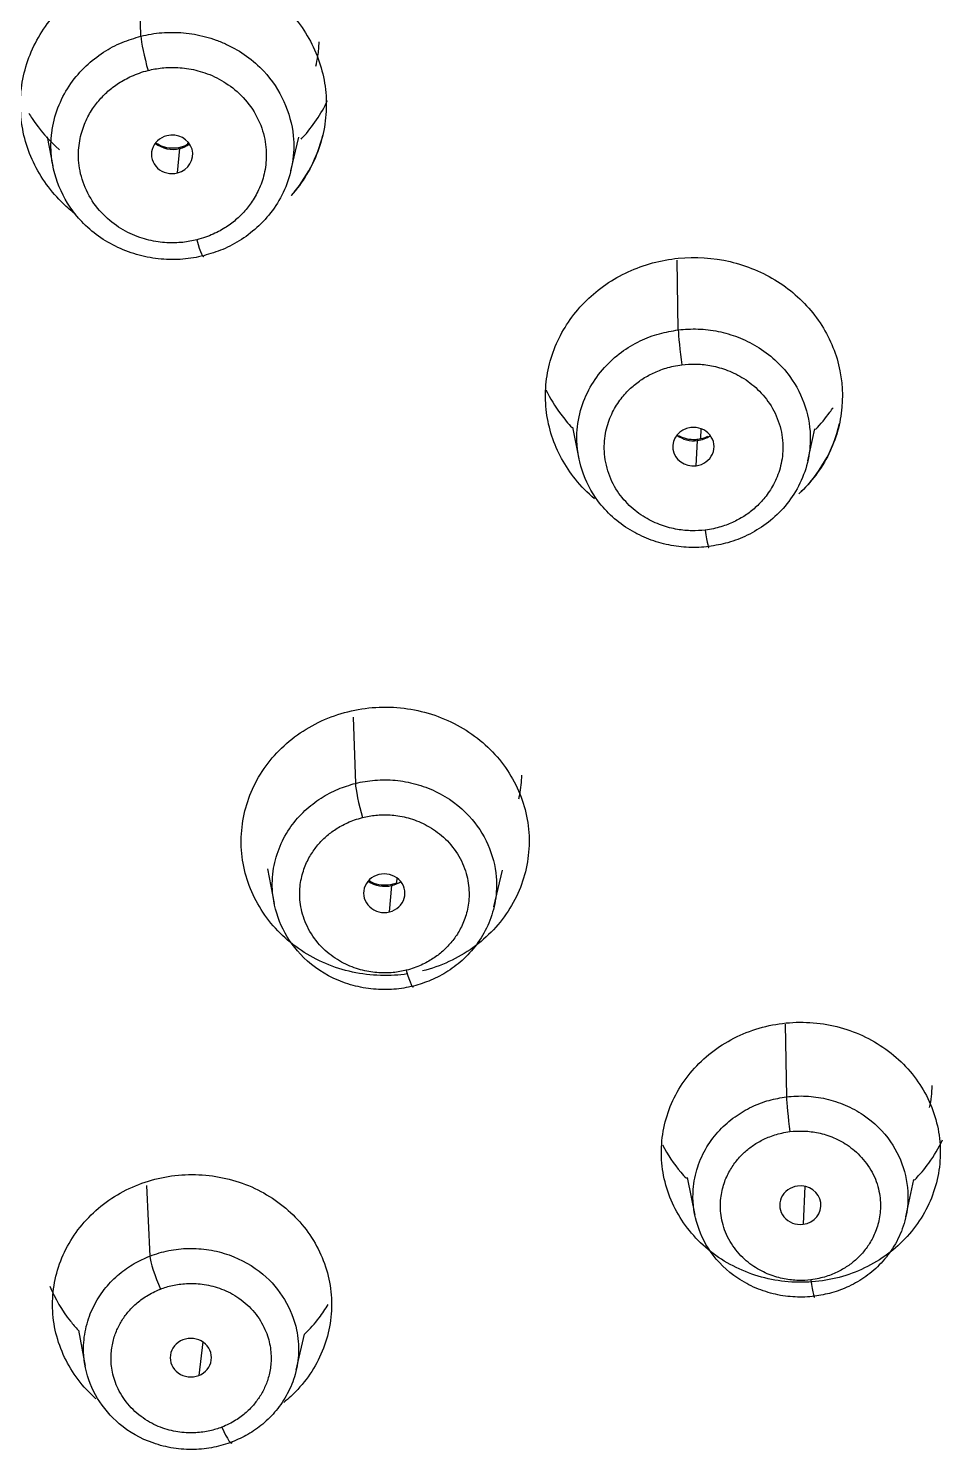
# Model space of a CAD drawing. Extents: x 0 to 1354, y 3495 to 4487.
# Drawn here: x 451.32 to 461.28, y 4130.96 to 4146.45 of the extents above; entities that cross this region are included whole.
import ezdxf

# ---------------------------------------------------------------- set-up
doc = ezdxf.new("R2010")
doc.units = 0
doc.header["$LTSCALE"] = 30
doc.header["$MEASUREMENT"] = 0
doc.layers.add('\\M+5B3DF\\M+5B4E7\\M+5CFDF', color=3, linetype='CONTINUOUS', lineweight=9)

msp = doc.modelspace()

# ---------------------------------------------------------------- linework, layer by layer
at = {"layer": '\\M+5B3DF\\M+5B4E7\\M+5CFDF', "color": 0, "lineweight": -3}
for p, q in [((452.547, 4146.362), (452.526, 4147.109)), ((451.526, 4145.266), (451.588, 4144.946)), ((454.179, 4144.894), (454.267, 4145.261)), ((452.945, 4144.871), (452.97, 4145.139)), ((453.058, 4145.185), (453.06, 4145.209)), ((458.399, 4143.161), (458.388, 4143.92)), ((457.247, 4142.099), (457.316, 4141.756)), ((458.646, 4142.084), (458.641, 4141.974)), ((459.81, 4141.734), (459.888, 4142.081)), ((458.594, 4141.679), (458.607, 4141.954)), ((454.86, 4138.941), (454.882, 4138.218)), ((453.924, 4137.285), (453.997, 4136.909)), ((456.392, 4136.872), (456.485, 4137.273)), ((455.255, 4136.817), (455.28, 4137.105)), ((455.285, 4137.117), (455.289, 4137.115)), ((455.335, 4137.186), (455.33, 4137.136)), ((459.564, 4135.592), (459.577, 4134.801)), ((452.607, 4133.835), (452.645, 4133.065)), ((458.497, 4133.92), (458.58, 4133.51)), ((459.776, 4133.826), (459.759, 4133.412)), ((460.878, 4133.494), (460.966, 4133.899)), ((451.865, 4132.259), (451.939, 4131.864)), ((453.221, 4132.13), (453.177, 4131.764)), ((454.237, 4131.82), (454.329, 4132.214))]:
    msp.add_line(p, q, dxfattribs=at)
for centre, major_axis, ratio, start_param, end_param in [((452.624, 4146.096), (-0.073, 0.291), 0.092301, 0.394717, 1.924045), ((452.886, 4145.074), (-0.225, 0), 0.934575, 4.975682, 8.117275), ((452.886, 4145.074), (-0.225, 0), 0.934575, 1.83409, 4.975682), ((452.899, 4145.635), (1.669, -0.037), 0.943636, 5.610906, 6.0825), ((452.894, 4145.408), (-0.296, 0.007), 0.943636, 0.888106, 1.85341), ((452.894, 4145.408), (-0.296, 0.007), 0.943636, 1.85341, 2.256172), ((453.048, 4144.859), (0.073, -0.291), 0.092301, 3.149086, 3.396683), ((453.154, 4144.249), (0.073, -0.291), 0.092301, 5.065638, 6.538276), ((458.439, 4142.888), (0.037, -0.298), 0.046549, 3.548022, 5.074186), ((458.564, 4141.888), (-0.225, 0), 0.934536, 4.843899, 7.985491), ((458.568, 4142.233), (-0.298, 0.003), 0.942855, 0.910191, 1.710955), ((458.564, 4141.888), (-0.225, 0), 0.934536, 1.702306, 4.843899), ((458.568, 4142.233), (-0.298, 0.003), 0.942855, 1.710955, 2.232605), ((458.57, 4142.457), (1.62, -0.016), 0.942855, 5.50507, 6.084012), ((458.646, 4141.668), (0.037, -0.298), 0.046549, 3.142437, 3.408395), ((458.693, 4141.086), (-0.037, 0.298), 0.046549, 1.932593, 3.408396), ((454.96, 4137.952), (0.073, -0.291), 0.092301, 3.542661, 5.065638), ((455.197, 4137.02), (-0.225, 0), 0.934445, 4.975086, 8.116679), ((455.197, 4137.02), (-0.225, 0), 0.934445, 1.833493, 4.975086), ((455.203, 4137.378), (-0.3, 0.005), 0.941598, 0.939648, 1.848452), ((455.203, 4137.378), (-0.3, 0.005), 0.941598, 1.848452, 2.204042), ((455.437, 4136.288), (-0.073, 0.291), 0.092301, 1.924045, 3.403035), ((459.616, 4134.529), (0.037, -0.298), 0.046549, 3.554397, 5.074186), ((459.729, 4133.62), (-0.225, 0), 0.934409, 4.843628, 7.985221), ((459.729, 4133.62), (-0.225, 0), 0.934409, 1.702036, 4.843628), ((452.759, 4132.812), (0.108, -0.28), 0.136474, 3.531647, 5.051436), ((459.844, 4132.914), (-0.037, 0.298), 0.046549, 1.932593, 3.414771), ((453.09, 4131.958), (-0.225, 0), 0.934366, 5.106015, 8.247608), ((453.09, 4131.958), (-0.225, 0), 0.934366, 1.964422, 5.106015), ((453.427, 4131.307), (-0.108, 0.28), 0.136474, 1.909843, 3.392021)]:
    msp.add_ellipse(centre, major_axis=major_axis, ratio=ratio, start_param=start_param, end_param=end_param, dxfattribs=at)
for points, knots in [([(451.829, 4144.425), (451.785, 4144.459), (451.743, 4144.495), (451.635, 4144.6), (451.573, 4144.671), (451.464, 4144.822), (451.415, 4144.904), (451.336, 4145.071), (451.304, 4145.158), (451.258, 4145.336), (451.243, 4145.428), (451.231, 4145.611), (451.233, 4145.702), (451.255, 4145.884), (451.276, 4145.975), (451.36, 4146.238), (451.451, 4146.405), (451.687, 4146.697), (451.834, 4146.825), (452.164, 4147.022), (452.35, 4147.095), (452.732, 4147.173), (452.934, 4147.181), (453.321, 4147.131), (453.513, 4147.073), (453.858, 4146.901), (454.016, 4146.784), (454.276, 4146.511), (454.381, 4146.351), (454.523, 4146.011), (454.562, 4145.827), (454.567, 4145.553), (454.56, 4145.46), (454.529, 4145.279), (454.505, 4145.19), (454.407, 4144.931), (454.309, 4144.768), (454.183, 4144.625)], [0, 0, 0, 0, 0.021913, 0.021913, 0.059532, 0.059532, 0.09715, 0.09715, 0.134769, 0.134769, 0.172388, 0.172388, 0.210007, 0.210007, 0.247625, 0.247625, 0.322863, 0.322863, 0.3981, 0.3981, 0.473338, 0.473338, 0.548575, 0.548575, 0.623813, 0.623813, 0.69905, 0.69905, 0.774288, 0.774288, 0.849525, 0.849525, 0.887144, 0.887144, 0.924763, 0.924763, 1, 1, 1, 1]), ([(451.576, 4145.311), (451.577, 4145.323), (451.592, 4145.426), (451.644, 4145.612), (451.773, 4145.846), (451.94, 4146.04), (452.131, 4146.189), (452.334, 4146.298), (452.478, 4146.341), (452.547, 4146.362)], [0, 0, 0, 0, 0.02414, 0.211407, 0.388814, 0.556369, 0.714081, 0.861955, 1, 1, 1, 1]), ([(452.547, 4146.362), (452.584, 4146.37), (452.659, 4146.387), (452.774, 4146.401), (452.892, 4146.405), (453.011, 4146.4), (453.131, 4146.384), (453.25, 4146.358), (453.367, 4146.321), (453.599, 4146.225), (453.993, 4145.943), (454.18, 4145.531), (454.206, 4145.275)], [0, 0, 0, 0, 0.050199, 0.101028, 0.152485, 0.204574, 0.257293, 0.310645, 0.36463, 0.419249, 0.642303, 1, 1, 1, 1]), ([(454.452, 4146.034), (454.46, 4146.071), (454.478, 4146.159), (454.486, 4146.248), (454.488, 4146.299), (454.488, 4146.299)], [0, 0, 0, 0, 0.42874, 0.999837, 1, 1, 1, 1]), ([(454.293, 4145.241), (454.298, 4145.246), (454.414, 4145.372), (454.509, 4145.514), (454.579, 4145.66)], [0, 0, 0, 0, 0.042851, 1, 1, 1, 1]), ([(451.325, 4145.524), (451.337, 4145.504), (451.428, 4145.358), (451.544, 4145.225), (451.659, 4145.123)], [0, 0, 0, 0, 0.129457, 1, 1, 1, 1]), ([(453.231, 4143.969), (453.194, 4143.961), (453.119, 4143.944), (453.002, 4143.93), (452.884, 4143.925), (452.765, 4143.931), (452.645, 4143.947), (452.526, 4143.973), (452.409, 4144.01), (452.182, 4144.104), (451.787, 4144.384), (451.559, 4144.881), (451.565, 4145.227), (451.576, 4145.311)], [0, 0, 0, 0, 0.04509, 0.090691, 0.136804, 0.183427, 0.23056, 0.278203, 0.326355, 0.375015, 0.569296, 0.893681, 1, 1, 1, 1]), ([(454.206, 4145.275), (454.206, 4145.275), (454.215, 4145.179), (454.209, 4144.99), (454.135, 4144.721), (454.007, 4144.487), (453.841, 4144.294), (453.649, 4144.143), (453.445, 4144.033), (453.301, 4143.99), (453.231, 4143.969)], [0, 0, 0, 0, 0.000021, 0.167081, 0.326097, 0.477054, 0.619935, 0.754728, 0.881419, 1, 1, 1, 1]), ([(452.98, 4145.151), (452.947, 4145.142), (452.881, 4145.135), (452.787, 4145.154), (452.736, 4145.18), (452.716, 4145.194)], [0, 0, 0, 0, 0.355639, 0.727123, 1, 1, 1, 1]), ([(453.059, 4145.184), (453.057, 4145.183), (453.032, 4145.168), (453.003, 4145.157), (452.975, 4145.15)], [0, 0, 0, 0, 0.075899, 1, 1, 1, 1]), ([(457.488, 4141.32), (457.411, 4141.384), (457.341, 4141.455), (457.165, 4141.674), (457.078, 4141.834), (456.995, 4142.088), (456.976, 4142.174), (456.953, 4142.349), (456.95, 4142.439), (456.961, 4142.616), (456.975, 4142.703), (457.018, 4142.875), (457.049, 4142.96), (457.124, 4143.122), (457.169, 4143.199), (457.274, 4143.347), (457.334, 4143.417), (457.529, 4143.609), (457.685, 4143.716), (458.024, 4143.872), (458.211, 4143.923), (458.586, 4143.96), (458.78, 4143.947), (459.146, 4143.862), (459.323, 4143.788), (459.636, 4143.59), (459.775, 4143.463), (459.994, 4143.177), (460.078, 4143.014), (460.179, 4142.675), (460.197, 4142.494), (460.167, 4142.143), (460.117, 4141.968), (459.959, 4141.648), (459.848, 4141.5), (459.713, 4141.374)], [0, 0, 0, 0, 0.040165, 0.040165, 0.113999, 0.113999, 0.150916, 0.150916, 0.187832, 0.187832, 0.224749, 0.224749, 0.261666, 0.261666, 0.298582, 0.298582, 0.335499, 0.335499, 0.409333, 0.409333, 0.483166, 0.483166, 0.556999, 0.556999, 0.630833, 0.630833, 0.704666, 0.704666, 0.7785, 0.7785, 0.852333, 0.852333, 0.926167, 0.926167, 1, 1, 1, 1]), ([(457.294, 4141.998), (457.294, 4141.998), (457.295, 4142.094), (457.323, 4142.28), (457.429, 4142.536), (457.584, 4142.751), (457.771, 4142.92), (457.976, 4143.043), (458.187, 4143.125), (458.33, 4143.149), (458.399, 4143.161)], [0, 0, 0, 0, 0.000031, 0.169571, 0.330207, 0.481943, 0.624786, 0.758741, 0.883811, 1, 1, 1, 1]), ([(458.399, 4143.161), (458.435, 4143.164), (458.507, 4143.171), (458.616, 4143.171), (458.725, 4143.163), (458.835, 4143.145), (458.944, 4143.118), (459.051, 4143.082), (459.156, 4143.036), (459.367, 4142.921), (459.709, 4142.612), (459.84, 4142.204), (459.837, 4141.963)], [0, 0, 0, 0, 0.049567, 0.099735, 0.150504, 0.201876, 0.253851, 0.306429, 0.359612, 0.413401, 0.644878, 1, 1, 1, 1]), ([(456.958, 4142.509), (457.003, 4142.416), (457.089, 4142.272), (457.198, 4142.142), (457.242, 4142.095)], [0, 0, 0, 0, 0.621211, 1, 1, 1, 1]), ([(459.894, 4142.075), (459.951, 4142.135), (460.017, 4142.213), (460.074, 4142.296), (460.085, 4142.312)], [0, 0, 0, 0, 0.807219, 1, 1, 1, 1]), ([(458.732, 4140.799), (458.696, 4140.795), (458.623, 4140.788), (458.514, 4140.788), (458.404, 4140.797), (458.294, 4140.815), (458.185, 4140.842), (458.078, 4140.878), (457.974, 4140.924), (457.767, 4141.037), (457.424, 4141.343), (457.291, 4141.751), (457.294, 4141.998)], [0, 0, 0, 0, 0.049934, 0.100371, 0.151309, 0.202748, 0.254689, 0.307129, 0.360069, 0.413509, 0.638124, 1, 1, 1, 1]), ([(458.615, 4141.966), (458.581, 4141.962), (458.513, 4141.962), (458.444, 4141.985), (458.411, 4142.003), (458.407, 4142.005)], [0, 0, 0, 0, 0.459928, 0.939522, 1, 1, 1, 1]), ([(458.718, 4141.999), (458.708, 4141.994), (458.673, 4141.978), (458.634, 4141.968), (458.603, 4141.965)], [0, 0, 0, 0, 0.272603, 1, 1, 1, 1]), ([(459.837, 4141.963), (459.837, 4141.963), (459.836, 4141.867), (459.809, 4141.682), (459.704, 4141.427), (459.551, 4141.213), (459.364, 4141.042), (459.159, 4140.919), (458.947, 4140.835), (458.802, 4140.811), (458.732, 4140.799)], [0, 0, 0, 0, 0.000032, 0.168018, 0.327652, 0.478917, 0.621797, 0.756278, 0.882349, 1, 1, 1, 1]), ([(454.801, 4138.999), (454.901, 4139.024), (455.002, 4139.04), (455.206, 4139.052), (455.31, 4139.049), (455.514, 4139.024), (455.613, 4139.003), (455.807, 4138.941), (455.902, 4138.901), (456.168, 4138.758), (456.326, 4138.629), (456.575, 4138.326), (456.668, 4138.15), (456.748, 4137.874), (456.765, 4137.778), (456.778, 4137.587), (456.775, 4137.492), (456.748, 4137.302), (456.725, 4137.207), (456.659, 4137.027), (456.617, 4136.94), (456.462, 4136.688), (456.325, 4136.543), (455.999, 4136.309), (455.813, 4136.223), (455.613, 4136.173)], [0, 0, 0, 0, 0.0625, 0.0625, 0.125, 0.125, 0.1875, 0.1875, 0.25, 0.25, 0.375, 0.375, 0.5, 0.5, 0.5625, 0.5625, 0.625, 0.625, 0.6875, 0.6875, 0.75, 0.75, 0.875, 0.875, 1, 1, 1, 1]), ([(455.447, 4136.14), (455.402, 4136.133), (455.356, 4136.129), (455.208, 4136.12), (455.104, 4136.123), (454.9, 4136.148), (454.8, 4136.169), (454.606, 4136.231), (454.511, 4136.271), (454.246, 4136.414), (454.087, 4136.543), (453.839, 4136.846), (453.745, 4137.022), (453.666, 4137.298), (453.649, 4137.394), (453.635, 4137.585), (453.639, 4137.68), (453.665, 4137.87), (453.689, 4137.965), (453.754, 4138.145), (453.796, 4138.233), (453.951, 4138.484), (454.088, 4138.629), (454.414, 4138.863), (454.601, 4138.949), (454.801, 4138.999)], [0, 0, 0, 0, 0.02922, 0.02922, 0.093939, 0.093939, 0.158658, 0.158658, 0.223376, 0.223376, 0.352814, 0.352814, 0.482251, 0.482251, 0.54697, 0.54697, 0.611688, 0.611688, 0.676407, 0.676407, 0.741125, 0.741125, 0.870563, 0.870563, 1, 1, 1, 1]), ([(456.662, 4138.048), (456.666, 4138.063), (456.684, 4138.149), (456.693, 4138.236), (456.695, 4138.308)], [0, 0, 0, 0, 0.182238, 1, 1, 1, 1]), ([(453.981, 4137.027), (453.981, 4137.027), (453.973, 4137.116), (453.981, 4137.289), (454.052, 4137.534), (454.171, 4137.747), (454.325, 4137.923), (454.501, 4138.059), (454.687, 4138.159), (454.819, 4138.199), (454.882, 4138.218)], [0, 0, 0, 0, 0.000019, 0.16746, 0.326699, 0.477739, 0.620586, 0.755243, 0.881713, 1, 1, 1, 1]), ([(454.882, 4138.218), (454.917, 4138.226), (454.987, 4138.241), (455.096, 4138.254), (455.206, 4138.258), (455.318, 4138.253), (455.429, 4138.237), (455.541, 4138.212), (455.65, 4138.177), (455.863, 4138.087), (456.226, 4137.822), (456.396, 4137.439), (456.416, 4137.199)], [0, 0, 0, 0, 0.050529, 0.10168, 0.153454, 0.205853, 0.258876, 0.312524, 0.366798, 0.421698, 0.640953, 1, 1, 1, 1]), ([(456.416, 4137.199), (456.416, 4137.199), (456.424, 4137.111), (456.416, 4136.939), (456.346, 4136.695), (456.227, 4136.482), (456.074, 4136.305), (455.898, 4136.168), (455.711, 4136.067), (455.579, 4136.028), (455.515, 4136.008)], [0, 0, 0, 0, 0.000027, 0.166534, 0.325178, 0.475943, 0.618819, 0.753793, 0.880857, 1, 1, 1, 1]), ([(455.29, 4137.118), (455.257, 4137.11), (455.19, 4137.102), (455.097, 4137.12), (455.046, 4137.146), (455.028, 4137.158)], [0, 0, 0, 0, 0.363849, 0.743846, 1, 1, 1, 1]), ([(455.28, 4137.105), (455.281, 4137.112), (455.282, 4137.116), (455.284, 4137.117), (455.285, 4137.117)], [0, 0, 0, 0, 0.892072, 1, 1, 1, 1]), ([(455.515, 4136.008), (455.48, 4136.001), (455.41, 4135.985), (455.301, 4135.972), (455.191, 4135.968), (455.079, 4135.974), (454.967, 4135.989), (454.856, 4136.014), (454.746, 4136.049), (454.538, 4136.138), (454.174, 4136.4), (454.001, 4136.784), (453.981, 4137.027)], [0, 0, 0, 0, 0.050505, 0.101649, 0.15343, 0.20585, 0.258907, 0.3126, 0.366931, 0.421897, 0.635205, 1, 1, 1, 1]), ([(459.932, 4132.791), (459.833, 4132.779), (459.734, 4132.776), (459.536, 4132.788), (459.437, 4132.803), (459.244, 4132.851), (459.152, 4132.884), (458.974, 4132.966), (458.888, 4133.015), (458.652, 4133.184), (458.518, 4133.327), (458.32, 4133.647), (458.254, 4133.827), (458.215, 4134.102), (458.212, 4134.196), (458.225, 4134.381), (458.241, 4134.472), (458.292, 4134.652), (458.327, 4134.74), (458.415, 4134.905), (458.467, 4134.984), (458.65, 4135.207), (458.801, 4135.33), (459.146, 4135.517), (459.337, 4135.577), (459.536, 4135.602)], [0, 0, 0, 0, 0.0625, 0.0625, 0.125, 0.125, 0.1875, 0.1875, 0.25, 0.25, 0.375, 0.375, 0.5, 0.5, 0.5625, 0.5625, 0.625, 0.625, 0.6875, 0.6875, 0.75, 0.75, 0.875, 0.875, 1, 1, 1, 1]), ([(459.536, 4135.602), (459.635, 4135.614), (459.734, 4135.617), (459.932, 4135.605), (460.031, 4135.59), (460.223, 4135.542), (460.316, 4135.509), (460.494, 4135.427), (460.58, 4135.377), (460.816, 4135.209), (460.95, 4135.066), (461.148, 4134.746), (461.214, 4134.566), (461.253, 4134.291), (461.256, 4134.197), (461.243, 4134.012), (461.227, 4133.921), (461.176, 4133.741), (461.14, 4133.653), (461.053, 4133.487), (461.001, 4133.409), (460.818, 4133.186), (460.667, 4133.062), (460.322, 4132.876), (460.131, 4132.815), (459.932, 4132.791)], [0, 0, 0, 0, 0.0625, 0.0625, 0.125, 0.125, 0.1875, 0.1875, 0.25, 0.25, 0.375, 0.375, 0.5, 0.5, 0.5625, 0.5625, 0.625, 0.625, 0.6875, 0.6875, 0.75, 0.75, 0.875, 0.875, 1, 1, 1, 1]), ([(461.137, 4134.685), (461.154, 4134.764), (461.163, 4134.844), (461.165, 4134.924), (461.165, 4134.924)], [0, 0, 0, 0, 0.99973, 1, 1, 1, 1]), ([(458.562, 4133.792), (458.562, 4133.792), (458.568, 4133.875), (458.601, 4134.035), (458.701, 4134.255), (458.842, 4134.44), (459.01, 4134.587), (459.194, 4134.695), (459.384, 4134.768), (459.514, 4134.79), (459.577, 4134.801)], [0, 0, 0, 0, 0.000027, 0.166013, 0.324283, 0.47484, 0.617688, 0.752829, 0.880265, 1, 1, 1, 1]), ([(459.577, 4134.801), (459.613, 4134.804), (459.684, 4134.811), (459.791, 4134.81), (459.9, 4134.8), (460.008, 4134.781), (460.114, 4134.751), (460.218, 4134.712), (460.319, 4134.663), (460.504, 4134.551), (460.809, 4134.255), (460.915, 4133.87), (460.898, 4133.636)], [0, 0, 0, 0, 0.051639, 0.103832, 0.156581, 0.209884, 0.263743, 0.318159, 0.373131, 0.428661, 0.638365, 1, 1, 1, 1]), ([(458.229, 4134.276), (458.283, 4134.17), (458.366, 4134.046), (458.467, 4133.934), (458.488, 4133.913)], [0, 0, 0, 0, 0.803878, 1, 1, 1, 1]), ([(460.972, 4133.894), (461.029, 4133.952), (461.146, 4134.09), (461.237, 4134.244), (461.278, 4134.334)], [0, 0, 0, 0, 0.447237, 1, 1, 1, 1]), ([(452.522, 4133.846), (452.615, 4133.882), (452.71, 4133.909), (452.904, 4133.945), (453.004, 4133.954), (453.203, 4133.954), (453.302, 4133.945), (453.496, 4133.909), (453.593, 4133.882), (453.868, 4133.776), (454.037, 4133.67), (454.317, 4133.409), (454.431, 4133.251), (454.544, 4132.995), (454.574, 4132.905), (454.613, 4132.723), (454.622, 4132.631), (454.623, 4132.446), (454.613, 4132.352), (454.574, 4132.171), (454.546, 4132.082), (454.431, 4131.823), (454.319, 4131.667), (454.154, 4131.513), (454.129, 4131.491), (454.104, 4131.47)], [0, 0, 0, 0, 0.069725, 0.069725, 0.139451, 0.139451, 0.209176, 0.209176, 0.278901, 0.278901, 0.418352, 0.418352, 0.557802, 0.557802, 0.627528, 0.627528, 0.697253, 0.697253, 0.766978, 0.766978, 0.836703, 0.836703, 0.976154, 0.976154, 1, 1, 1, 1]), ([(452.057, 4131.508), (452.048, 4131.517), (452.039, 4131.525), (451.89, 4131.664), (451.776, 4131.822), (451.663, 4132.078), (451.633, 4132.168), (451.594, 4132.35), (451.585, 4132.442), (451.584, 4132.628), (451.594, 4132.721), (451.633, 4132.902), (451.661, 4132.991), (451.776, 4133.25), (451.888, 4133.406), (452.17, 4133.67), (452.337, 4133.774), (452.522, 4133.846)], [0, 0, 0, 0, 0.012857, 0.012857, 0.210286, 0.210286, 0.309, 0.309, 0.407714, 0.407714, 0.506429, 0.506429, 0.605143, 0.605143, 0.802571, 0.802571, 1, 1, 1, 1]), ([(459.883, 4132.627), (459.848, 4132.624), (459.779, 4132.617), (459.672, 4132.618), (459.565, 4132.627), (459.457, 4132.647), (459.35, 4132.676), (459.245, 4132.715), (459.143, 4132.764), (458.957, 4132.876), (458.651, 4133.173), (458.545, 4133.558), (458.562, 4133.792)], [0, 0, 0, 0, 0.050692, 0.10222, 0.154583, 0.207781, 0.261813, 0.316679, 0.372379, 0.428911, 0.637682, 1, 1, 1, 1]), ([(460.898, 4133.636), (460.898, 4133.636), (460.892, 4133.553), (460.86, 4133.392), (460.758, 4133.172), (460.617, 4132.987), (460.449, 4132.84), (460.265, 4132.732), (460.075, 4132.66), (459.946, 4132.638), (459.883, 4132.627)], [0, 0, 0, 0, 0.00003, 0.166692, 0.325436, 0.47625, 0.619123, 0.754045, 0.881007, 1, 1, 1, 1]), ([(451.929, 4131.927), (451.922, 4131.982), (451.917, 4132.117), (451.95, 4132.326), (452.034, 4132.539), (452.156, 4132.722), (452.304, 4132.871), (452.467, 4132.987), (452.587, 4133.04), (452.645, 4133.065)], [0, 0, 0, 0, 0.117445, 0.284932, 0.444257, 0.595423, 0.738434, 0.873293, 1, 1, 1, 1]), ([(452.645, 4133.065), (452.678, 4133.077), (452.744, 4133.101), (452.849, 4133.126), (452.956, 4133.143), (453.066, 4133.15), (453.177, 4133.147), (453.288, 4133.135), (453.399, 4133.112), (453.608, 4133.048), (453.985, 4132.836), (454.241, 4132.411), (454.269, 4132.056), (454.258, 4131.936), (454.252, 4131.898)], [0, 0, 0, 0, 0.043466, 0.087398, 0.131797, 0.176664, 0.221998, 0.267801, 0.314072, 0.360813, 0.537325, 0.84174, 0.950759, 1, 1, 1, 1]), ([(451.555, 4132.736), (451.61, 4132.601), (451.708, 4132.435), (451.834, 4132.29), (451.864, 4132.258)], [0, 0, 0, 0, 0.773822, 1, 1, 1, 1]), ([(454.329, 4132.214), (454.387, 4132.27), (454.479, 4132.374), (454.556, 4132.488), (454.585, 4132.538)], [0, 0, 0, 0, 0.576656, 1, 1, 1, 1]), ([(453.541, 4131.04), (453.508, 4131.028), (453.443, 4131.005), (453.34, 4130.98), (453.233, 4130.963), (453.124, 4130.955), (453.013, 4130.958), (452.9, 4130.97), (452.788, 4130.993), (452.578, 4131.056), (452.2, 4131.269), (451.976, 4131.641), (451.933, 4131.9), (451.929, 4131.927)], [0, 0, 0, 0, 0.048614, 0.098029, 0.148245, 0.199261, 0.251078, 0.303694, 0.357109, 0.411323, 0.611533, 0.959015, 1, 1, 1, 1]), ([(454.252, 4131.898), (454.246, 4131.857), (454.221, 4131.742), (454.15, 4131.564), (454.028, 4131.382), (453.88, 4131.233), (453.718, 4131.117), (453.599, 4131.065), (453.541, 4131.04)], [0, 0, 0, 0, 0.11011, 0.309065, 0.497544, 0.675534, 0.843023, 1, 1, 1, 1])]:
    msp.add_open_spline(points, degree=3, knots=knots, dxfattribs=at)
for points in [[(452.624, 4145.989), (452.672, 4146.001), (452.773, 4146.019), (452.946, 4146.025), (453.141, 4145.999), (453.347, 4145.929), (453.55, 4145.807), (453.731, 4145.628), (453.864, 4145.393), (453.918, 4145.146), (453.909, 4144.929), (453.859, 4144.744), (453.782, 4144.59), (453.693, 4144.469), (453.594, 4144.368), (453.479, 4144.28), (453.34, 4144.202), (453.221, 4144.159), (453.154, 4144.142)], [(453.154, 4144.142), (453.107, 4144.13), (453.005, 4144.111), (452.831, 4144.106), (452.636, 4144.132), (452.43, 4144.202), (452.227, 4144.325), (452.046, 4144.504), (451.914, 4144.74), (451.86, 4144.986), (451.869, 4145.202), (451.919, 4145.387), (451.996, 4145.54), (452.085, 4145.662), (452.184, 4145.763), (452.299, 4145.851), (452.438, 4145.928), (452.558, 4145.972), (452.624, 4145.989)], [(458.693, 4140.979), (458.646, 4140.973), (458.549, 4140.967), (458.392, 4140.981), (458.217, 4141.025), (458.036, 4141.109), (457.862, 4141.24), (457.713, 4141.42), (457.611, 4141.653), (457.583, 4141.899), (457.618, 4142.113), (457.69, 4142.289), (457.787, 4142.432), (457.892, 4142.54), (458.002, 4142.624), (458.123, 4142.692), (458.261, 4142.747), (458.376, 4142.773), (458.439, 4142.781)], [(458.439, 4142.781), (458.485, 4142.786), (458.582, 4142.792), (458.739, 4142.778), (458.914, 4142.734), (459.094, 4142.651), (459.268, 4142.52), (459.417, 4142.34), (459.52, 4142.109), (459.549, 4141.862), (459.514, 4141.647), (459.441, 4141.471), (459.344, 4141.328), (459.239, 4141.219), (459.129, 4141.135), (459.008, 4141.067), (458.869, 4141.012), (458.755, 4140.986), (458.693, 4140.979)], [(455.437, 4136.181), (455.391, 4136.169), (455.294, 4136.152), (455.14, 4136.149), (454.963, 4136.174), (454.777, 4136.239), (454.594, 4136.351), (454.428, 4136.52), (454.313, 4136.737), (454.27, 4136.953), (454.28, 4137.141), (454.325, 4137.305), (454.393, 4137.44), (454.472, 4137.549), (454.561, 4137.64), (454.666, 4137.72), (454.792, 4137.791), (454.9, 4137.83), (454.96, 4137.845)], [(454.96, 4137.845), (455.006, 4137.857), (455.104, 4137.874), (455.257, 4137.878), (455.434, 4137.853), (455.619, 4137.788), (455.803, 4137.676), (455.968, 4137.508), (456.084, 4137.291), (456.127, 4137.074), (456.117, 4136.886), (456.072, 4136.722), (456.004, 4136.586), (455.925, 4136.478), (455.836, 4136.386), (455.731, 4136.306), (455.605, 4136.235), (455.497, 4136.196), (455.437, 4136.181)], [(455.333, 4137.133), (455.316, 4137.126), (455.298, 4137.12), (455.279, 4137.115)], [(459.844, 4132.807), (459.801, 4132.801), (459.71, 4132.796), (459.556, 4132.811), (459.39, 4132.858), (459.219, 4132.945), (459.059, 4133.08), (458.926, 4133.272), (458.86, 4133.485), (458.854, 4133.677), (458.888, 4133.843), (458.948, 4133.984), (459.024, 4134.097), (459.108, 4134.188), (459.202, 4134.266), (459.312, 4134.333), (459.444, 4134.388), (459.555, 4134.414), (459.616, 4134.422)], [(459.616, 4134.422), (459.66, 4134.427), (459.751, 4134.432), (459.904, 4134.417), (460.07, 4134.371), (460.241, 4134.284), (460.401, 4134.149), (460.534, 4133.957), (460.6, 4133.745), (460.606, 4133.553), (460.573, 4133.386), (460.512, 4133.245), (460.437, 4133.132), (460.353, 4133.04), (460.258, 4132.962), (460.148, 4132.896), (460.016, 4132.84), (459.905, 4132.814), (459.844, 4132.807)], [(453.427, 4131.2), (453.386, 4131.185), (453.3, 4131.158), (453.147, 4131.135), (452.974, 4131.14), (452.784, 4131.183), (452.592, 4131.274), (452.411, 4131.428), (452.288, 4131.618), (452.229, 4131.801), (452.216, 4131.97), (452.235, 4132.121), (452.277, 4132.248), (452.332, 4132.357), (452.402, 4132.455), (452.49, 4132.546), (452.602, 4132.631), (452.702, 4132.683), (452.759, 4132.705)], [(452.759, 4132.705), (452.799, 4132.721), (452.886, 4132.748), (453.038, 4132.77), (453.211, 4132.766), (453.401, 4132.723), (453.593, 4132.632), (453.774, 4132.479), (453.897, 4132.289), (453.956, 4132.105), (453.97, 4131.936), (453.951, 4131.785), (453.909, 4131.658), (453.853, 4131.549), (453.784, 4131.451), (453.696, 4131.36), (453.584, 4131.274), (453.483, 4131.222), (453.427, 4131.2)]]:
    msp.add_open_spline(points, degree=3, dxfattribs=at)

doc.saveas('drawing.dxf')
